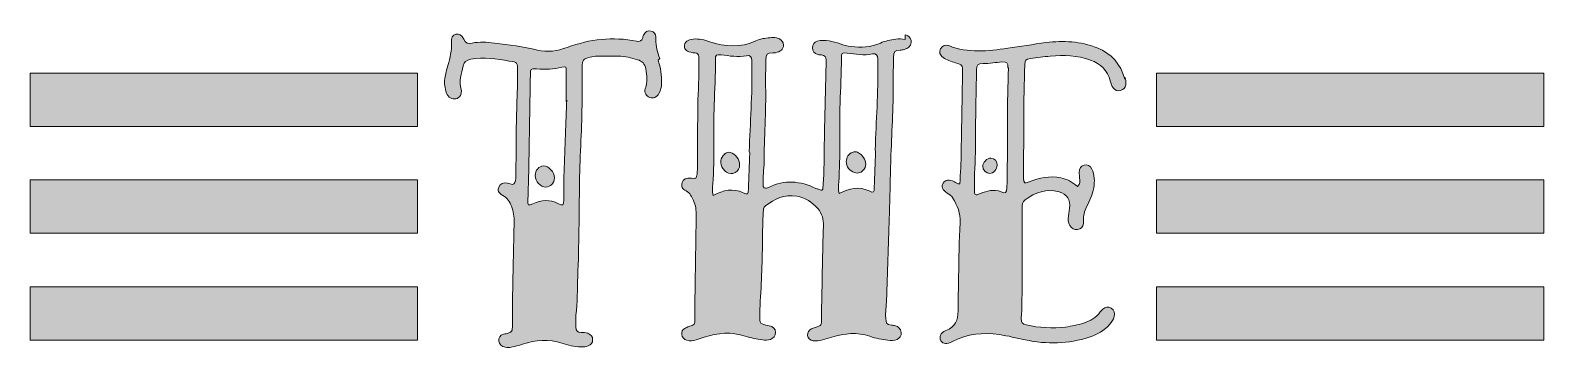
# Model space of a CAD drawing. Header units: inches. Extents: x 143 to 936, y -967 to -132.
# Drawn here: x 168 to 916, y -618 to -462 of the extents above; entities that cross this region are included whole.
import ezdxf

# ---------------------------------------------------------------- set-up
doc = ezdxf.new("R2010")
doc.units = ezdxf.units.IN
doc.header["$MEASUREMENT"] = 0
doc.layers.add('Layer 1', color=7, linetype='Continuous')

# ---------------------------------------------------------------- blocks, each defined once
blk = doc.blocks.new('block 3')
at = {"layer": 'Layer 1', "true_color": 0xce432c}
h = blk.add_hatch(color=22, dxfattribs=at)
h.dxf.hatch_style = 2
edge = h.paths.add_edge_path()
edge.add_spline(control_points=[(478.48, -476.34), (479.78, -480.03), (480.43, -483.93), (480.21, -487.83), (480.21, -489.57), (479.78, -491.3), (478.91, -492.82), (477.83, -494.77), (476.09, -495.42), (474.36, -494.77), (472.62, -494.12), (471.54, -492.38), (472.19, -490.43), (473.49, -487.18), (472.84, -483.93), (472.41, -480.68), (471.97, -478.29), (470.67, -476.78), (468.29, -476.13), (465.25, -475.26), (462.22, -474.39), (458.97, -474.39), (455.5, -474.39), (452.03, -474.39), (448.56, -474.39), (447.26, -474.39), (445.96, -474.61), (444.88, -474.83), (441.41, -475.69), (440.98, -476.34), (440.98, -479.81), (440.98, -484.36), (440.98, -488.92), (440.98, -493.47), (440.98, -506.91), (440.11, -520.35), (439.68, -533.79), (439.68, -534.87), (439.68, -535.95), (439.68, -537.04), (439.46, -552.43), (439.46, -567.82), (438.81, -583.21), (438.59, -589.49), (438.59, -596), (437.94, -602.28), (437.73, -604.23), (437.94, -606.18), (437.94, -608.13), (437.94, -609.87), (438.81, -610.74), (440.54, -610.74), (441.63, -610.74), (442.71, -610.74), (443.79, -611.17), (445.31, -611.82), (446.18, -612.9), (446.18, -614.42), (446.18, -615.94), (445.31, -616.8), (444.01, -617.45), (442.93, -617.89), (441.63, -617.89), (440.33, -617.89), (437.08, -617.89), (434.04, -617.02), (431.01, -616.15), (424.5, -613.99), (418, -614.42), (411.5, -616.59), (409.76, -617.24), (407.81, -617.67), (405.86, -618.11), (404.99, -618.32), (403.91, -618.32), (403.04, -618.11), (401.09, -617.89), (400.01, -616.59), (399.79, -615.07), (399.58, -613.55), (400.44, -612.25), (402.18, -611.6), (402.61, -611.39), (403.04, -611.39), (403.48, -611.39), (406.51, -610.52), (406.51, -610.52), (406.51, -607.05), (406.51, -600.33), (406.51, -593.61), (406.73, -586.89), (406.95, -576.7), (407.16, -566.52), (407.38, -556.33), (407.38, -553.73), (407.16, -551.13), (406.08, -548.52), (405.21, -546.36), (404.13, -544.41), (401.74, -543.11), (399.58, -542.02), (399.14, -540.5), (399.79, -538.99), (400.44, -537.25), (401.96, -536.6), (404.13, -537.04), (404.56, -537.04), (404.99, -537.25), (405.43, -537.47), (407.16, -538.12), (407.81, -537.25), (408.03, -535.74), (408.25, -534.44), (408.25, -533.13), (408.25, -531.83), (408.25, -526.42), (408.46, -521), (408.46, -515.58), (408.25, -504.31), (409.11, -493.03), (409.11, -481.76), (409.11, -477.43), (409.11, -477.43), (404.99, -476.78), (398.71, -475.69), (392.42, -474.83), (385.92, -475.91), (383.75, -476.34), (382.67, -477.21), (382.23, -479.16), (381.37, -483.06), (380.07, -486.75), (381.15, -490.87), (381.8, -493.25), (380.5, -494.99), (378.55, -495.42), (376.82, -495.85), (374.86, -494.77), (374, -492.6), (373.13, -490.22), (372.7, -487.83), (373.13, -485.45), (373.56, -483.28), (374, -481.11), (374.65, -478.94), (375.73, -475.26), (376.6, -471.57), (376.38, -467.67), (376.17, -465.29), (377.03, -463.99), (378.55, -463.55), (380.07, -463.12), (381.58, -463.77), (382.45, -465.94), (383.32, -468.11), (384.62, -468.32), (386.57, -467.89), (390.25, -467.24), (393.94, -467.46), (397.62, -467.89), (404.78, -468.76), (411.93, -469.62), (418.87, -471.36), (423.85, -472.66), (428.84, -471.79), (433.61, -470.06), (444.88, -465.94), (456.15, -464.64), (467.86, -467.02), (469.37, -467.24), (470.46, -467.02), (470.89, -465.29), (470.89, -464.86), (471.11, -464.42), (471.32, -463.99), (472.19, -462.47), (473.27, -461.6), (475.01, -462.04), (476.53, -462.25), (477.18, -463.34), (477.39, -464.86), (477.39, -465.29), (477.39, -465.72), (477.39, -466.16), (477.39, -469.41), (478.26, -472.44), (479.34, -475.48), (479.34, -475.48), (478.48, -476.34), (478.48, -476.34)], knot_values=[0, 0, 0, 0, 1, 1, 1, 2, 2, 2, 3, 3, 3, 4, 4, 4, 5, 5, 5, 6, 6, 6, 7, 7, 7, 8, 8, 8, 9, 9, 9, 10, 10, 10, 11, 11, 11, 12, 12, 12, 13, 13, 13, 14, 14, 14, 15, 15, 15, 16, 16, 16, 17, 17, 17, 18, 18, 18, 19, 19, 19, 20, 20, 20, 21, 21, 21, 22, 22, 22, 23, 23, 23, 24, 24, 24, 25, 25, 25, 26, 26, 26, 27, 27, 27, 28, 28, 28, 29, 29, 29, 30, 30, 30, 31, 31, 31, 32, 32, 32, 33, 33, 33, 34, 34, 34, 35, 35, 35, 36, 36, 36, 37, 37, 37, 38, 38, 38, 39, 39, 39, 40, 40, 40, 41, 41, 41, 42, 42, 42, 43, 43, 43, 44, 44, 44, 45, 45, 45, 46, 46, 46, 47, 47, 47, 48, 48, 48, 49, 49, 49, 50, 50, 50, 51, 51, 51, 52, 52, 52, 53, 53, 53, 54, 54, 54, 55, 55, 55, 56, 56, 56, 57, 57, 57, 58, 58, 58, 59, 59, 59, 60, 60, 60, 61, 61, 61, 62, 62, 62, 63, 63, 63, 63], degree=3, periodic=1)
edge = h.paths.add_edge_path()
edge.add_spline(control_points=[(433.17, -496.94), (433.17, -490.87), (433.17, -486.31), (433.17, -481.76), (433.17, -479.6), (433.17, -479.38), (431.01, -479.81), (426.89, -480.9), (422.77, -480.9), (418.43, -480.68), (415.4, -480.46), (415.4, -480.46), (415.4, -483.71), (415.18, -496.72), (414.97, -509.72), (414.75, -522.73), (414.53, -530.32), (414.53, -537.9), (414.1, -545.49), (413.88, -548.09), (414.32, -548.31), (416.7, -547.22), (420.82, -545.27), (424.94, -545.06), (429.27, -547.22), (431.66, -548.31), (431.87, -548.09), (431.87, -545.27), (431.87, -540.72), (431.87, -536.17), (432.09, -531.62), (432.52, -519.26), (432.96, -506.91), (433.39, -496.07), (433.39, -496.07), (433.17, -496.94), (433.17, -496.94)], knot_values=[0, 0, 0, 0, 1, 1, 1, 2, 2, 2, 3, 3, 3, 4, 4, 4, 5, 5, 5, 6, 6, 6, 7, 7, 7, 8, 8, 8, 9, 9, 9, 10, 10, 10, 11, 11, 11, 12, 12, 12, 12], degree=3, periodic=1)
edge = h.paths.add_edge_path()
edge.add_spline(control_points=[(427.32, -534.44), (427.32, -537.04), (425.37, -538.99), (422.99, -538.99), (420.38, -538.99), (417.78, -536.17), (417.78, -533.35), (417.78, -530.75), (419.73, -528.58), (421.9, -528.58), (424.5, -528.58), (427.32, -531.62), (427.32, -534.44)], knot_values=[0, 0, 0, 0, 1, 1, 1, 2, 2, 2, 3, 3, 3, 4, 4, 4, 4], degree=3, periodic=1)
h = blk.add_hatch(color=22, dxfattribs=at)
h.dxf.hatch_style = 2
edge = h.paths.add_edge_path()
edge.add_spline(control_points=[(600.51, -463.77), (602.67, -464.42), (603.76, -465.94), (603.54, -467.67), (603.32, -469.41), (602.02, -470.71), (600.07, -471.14), (599.42, -471.36), (598.77, -471.36), (598.12, -471.36), (595.3, -471.57), (594.87, -472.01), (594.87, -475.04), (594.87, -478.29), (594.65, -481.55), (594.65, -484.8), (594.87, -497.59), (594, -510.38), (593.57, -523.16), (593.14, -533.57), (593.14, -543.97), (592.7, -554.38), (592.27, -567.82), (591.84, -581.26), (591.4, -594.69), (591.19, -597.73), (590.75, -600.76), (590.97, -603.8), (591.19, -606.4), (591.4, -606.83), (593.79, -607.27), (594.44, -607.27), (595.09, -607.27), (595.74, -607.48), (597.26, -607.92), (598.34, -609), (598.56, -610.74), (598.77, -612.47), (597.91, -613.55), (596.61, -614.2), (595.09, -614.85), (593.57, -614.85), (592.05, -614.64), (589.02, -614.2), (585.98, -613.77), (583.17, -612.69), (576.88, -610.52), (570.59, -611.17), (564.31, -613.12), (562.79, -613.55), (561.27, -613.99), (559.76, -614.42), (558.24, -614.85), (556.72, -615.07), (555.2, -614.85), (553.69, -614.64), (552.6, -613.77), (552.39, -612.25), (552.17, -610.74), (553.04, -609.65), (554.34, -609), (554.77, -608.78), (555.42, -608.57), (556.07, -608.35), (559.32, -607.27), (559.32, -607.27), (559.32, -603.8), (559.32, -601.85), (559.32, -599.9), (559.32, -597.95), (559.54, -584.72), (559.76, -571.5), (560.19, -558.28), (560.19, -555.03), (559.76, -552.21), (557.37, -549.61), (554.55, -546.57), (551.3, -544.19), (546.97, -543.54), (540.9, -542.46), (536.13, -544.84), (531.58, -548.31), (530.49, -549.18), (530.49, -550.26), (530.49, -551.34), (530.28, -556.11), (530.06, -560.88), (530.06, -565.65), (530.06, -576.92), (529.41, -588.19), (528.76, -599.46), (528.76, -600.33), (528.76, -601.2), (528.76, -602.06), (528.76, -606.62), (528.76, -606.62), (533.31, -607.48), (535.26, -607.92), (536.56, -609), (536.56, -610.74), (536.56, -612.47), (535.48, -613.55), (533.96, -614.2), (532.66, -614.64), (531.36, -614.64), (530.06, -614.42), (527.24, -613.99), (524.42, -613.55), (521.6, -612.69), (514.67, -610.3), (507.95, -610.95), (501.23, -613.12), (499.93, -613.55), (498.63, -613.99), (497.33, -614.42), (495.81, -614.85), (494.29, -615.07), (492.78, -614.64), (491.26, -614.2), (490.39, -613.34), (490.17, -611.82), (489.96, -610.52), (490.61, -609.43), (491.69, -608.78), (492.34, -608.35), (492.99, -608.13), (493.64, -607.92), (496.68, -607.05), (496.68, -607.05), (496.68, -603.8), (496.68, -601.2), (496.68, -598.6), (496.68, -596), (496.89, -581.69), (497.11, -567.38), (497.33, -553.08), (497.33, -550.48), (497.11, -548.09), (496.03, -545.71), (495.16, -543.76), (494.29, -542.02), (492.34, -540.94), (490.61, -540.07), (489.74, -538.77), (490.39, -536.82), (490.82, -535.09), (492.34, -534.44), (494.94, -534.65), (497.33, -534.87), (497.54, -534.87), (497.76, -532.48), (497.98, -531.18), (497.98, -529.88), (497.98, -528.58), (497.98, -518.61), (497.98, -508.64), (498.19, -498.67), (498.19, -491.52), (498.85, -484.36), (498.63, -477.21), (498.63, -476.34), (498.63, -475.48), (498.63, -474.61), (498.63, -473.53), (497.98, -472.88), (496.89, -472.66), (496.46, -472.66), (496.03, -472.66), (495.59, -472.66), (492.78, -472.23), (491.48, -471.14), (491.48, -469.41), (491.48, -467.46), (493.21, -466.16), (495.81, -465.94), (498.63, -465.72), (501.45, -466.37), (504.05, -467.24), (511.63, -469.84), (519.22, -470.27), (526.81, -466.81), (528.97, -465.72), (531.36, -465.51), (533.74, -465.29), (534.83, -465.07), (535.91, -465.07), (536.99, -465.29), (539.16, -465.72), (540.46, -467.24), (540.46, -468.97), (540.46, -470.92), (538.95, -472.23), (536.56, -472.66), (536.13, -472.66), (535.69, -472.66), (535.26, -472.66), (532.23, -472.88), (531.79, -473.31), (531.79, -476.34), (531.79, -479.81), (531.58, -483.28), (531.58, -486.75), (532.01, -499.54), (530.93, -512.11), (530.93, -524.9), (530.93, -528.8), (530.28, -532.7), (530.49, -536.6), (530.49, -537.47), (530.06, -538.55), (530.93, -539.42), (531.79, -539.85), (532.44, -539.42), (533.09, -539.2), (540.9, -535.3), (548.7, -535.95), (556.5, -539.64), (557.15, -539.85), (557.59, -540.07), (558.02, -540.29), (559.32, -540.94), (559.97, -540.5), (559.97, -539.2), (560.19, -536.17), (560.41, -533.13), (560.41, -530.1), (560.62, -522.08), (560.62, -514.06), (560.84, -506.04), (561.06, -496.94), (561.27, -487.83), (561.49, -478.73), (561.49, -477.86), (561.49, -476.99), (561.49, -476.13), (561.49, -474.83), (560.84, -473.96), (559.32, -473.74), (558.67, -473.74), (558.02, -473.74), (557.37, -473.53), (555.85, -473.09), (554.77, -472.01), (554.77, -470.27), (554.77, -468.54), (555.64, -467.46), (557.15, -467.02), (559.11, -466.37), (561.06, -466.59), (563.01, -466.81), (566.69, -467.46), (570.16, -469.19), (573.85, -469.62), (578.83, -470.27), (583.6, -470.06), (588.37, -467.89), (590.75, -466.81), (593.35, -466.37), (595.95, -465.94), (597.47, -465.72), (598.99, -465.72), (600.51, -466.16), (600.51, -466.16), (600.51, -463.77), (600.51, -463.77)], knot_values=[0, 0, 0, 0, 1, 1, 1, 2, 2, 2, 3, 3, 3, 4, 4, 4, 5, 5, 5, 6, 6, 6, 7, 7, 7, 8, 8, 8, 9, 9, 9, 10, 10, 10, 11, 11, 11, 12, 12, 12, 13, 13, 13, 14, 14, 14, 15, 15, 15, 16, 16, 16, 17, 17, 17, 18, 18, 18, 19, 19, 19, 20, 20, 20, 21, 21, 21, 22, 22, 22, 23, 23, 23, 24, 24, 24, 25, 25, 25, 26, 26, 26, 27, 27, 27, 28, 28, 28, 29, 29, 29, 30, 30, 30, 31, 31, 31, 32, 32, 32, 33, 33, 33, 34, 34, 34, 35, 35, 35, 36, 36, 36, 37, 37, 37, 38, 38, 38, 39, 39, 39, 40, 40, 40, 41, 41, 41, 42, 42, 42, 43, 43, 43, 44, 44, 44, 45, 45, 45, 46, 46, 46, 47, 47, 47, 48, 48, 48, 49, 49, 49, 50, 50, 50, 51, 51, 51, 52, 52, 52, 53, 53, 53, 54, 54, 54, 55, 55, 55, 56, 56, 56, 57, 57, 57, 58, 58, 58, 59, 59, 59, 60, 60, 60, 61, 61, 61, 62, 62, 62, 63, 63, 63, 64, 64, 64, 65, 65, 65, 66, 66, 66, 67, 67, 67, 68, 68, 68, 69, 69, 69, 70, 70, 70, 71, 71, 71, 72, 72, 72, 73, 73, 73, 74, 74, 74, 75, 75, 75, 76, 76, 76, 77, 77, 77, 78, 78, 78, 79, 79, 79, 80, 80, 80, 81, 81, 81, 82, 82, 82, 83, 83, 83, 84, 84, 84, 85, 85, 85, 86, 86, 86, 87, 87, 87, 88, 88, 88, 88], degree=3, periodic=1)
edge = h.paths.add_edge_path()
edge.add_spline(control_points=[(523.56, -521.43), (523.99, -507.34), (525.07, -493.25), (524.86, -479.16), (524.86, -478.29), (524.86, -477.43), (524.86, -476.56), (524.86, -474.83), (523.99, -473.74), (522.26, -474.18), (517.92, -475.04), (513.8, -474.18), (509.68, -473.74), (507.08, -473.53), (506.87, -473.53), (506.87, -476.34), (506.87, -483.71), (506.43, -491.08), (506.21, -498.45), (505.78, -511.46), (506.43, -524.46), (505.56, -537.47), (505.35, -539.2), (505.13, -540.94), (505.78, -543.11), (510.77, -540.5), (515.54, -539.42), (520.52, -541.81), (522.91, -542.89), (523.12, -542.67), (523.12, -539.85), (523.34, -534), (523.56, -528.15), (523.77, -522.3), (523.77, -522.3), (523.56, -521.43), (523.56, -521.43)], knot_values=[0, 0, 0, 0, 1, 1, 1, 2, 2, 2, 3, 3, 3, 4, 4, 4, 5, 5, 5, 6, 6, 6, 7, 7, 7, 8, 8, 8, 9, 9, 9, 10, 10, 10, 11, 11, 11, 12, 12, 12, 12], degree=3, periodic=1)
edge = h.paths.add_edge_path()
edge.add_spline(control_points=[(511.2, -522.73), (513.15, -521.21), (515.32, -521.65), (517.49, -524.25), (518.35, -525.33), (518.79, -526.63), (518.79, -528.15), (518.79, -529.67), (518.14, -530.97), (516.62, -531.83), (515.1, -532.7), (513.58, -532.48), (512.28, -531.62), (511.63, -531.18), (510.98, -530.53), (510.55, -529.88), (508.82, -527.5), (509.25, -524.46), (511.42, -522.73), (511.42, -522.73), (511.2, -522.73), (511.2, -522.73)], knot_values=[0, 0, 0, 0, 1, 1, 1, 2, 2, 2, 3, 3, 3, 4, 4, 4, 5, 5, 5, 6, 6, 6, 7, 7, 7, 7], degree=3, periodic=1)
edge = h.paths.add_edge_path()
edge.add_spline(control_points=[(585.77, -520.56), (586.2, -506.47), (587.28, -492.38), (587.07, -478.29), (587.07, -477.43), (587.07, -476.56), (587.07, -475.69), (587.07, -473.96), (586.2, -472.88), (584.47, -473.31), (580.13, -474.18), (576.01, -473.31), (571.89, -472.88), (569.29, -472.66), (569.08, -472.66), (569.08, -475.48), (569.08, -482.85), (568.64, -490.22), (568.43, -497.59), (567.99, -510.59), (568.64, -523.6), (567.78, -536.6), (567.56, -538.34), (567.34, -540.07), (567.99, -542.24), (572.98, -539.64), (577.75, -538.55), (582.73, -540.94), (585.12, -542.02), (585.33, -541.81), (585.33, -538.99), (585.55, -533.13), (585.77, -527.28), (585.98, -521.43), (585.98, -521.43), (585.77, -520.56), (585.77, -520.56)], knot_values=[0, 0, 0, 0, 1, 1, 1, 2, 2, 2, 3, 3, 3, 4, 4, 4, 5, 5, 5, 6, 6, 6, 7, 7, 7, 8, 8, 8, 9, 9, 9, 10, 10, 10, 11, 11, 11, 12, 12, 12, 12], degree=3, periodic=1)
edge = h.paths.add_edge_path()
edge.add_spline(control_points=[(579.26, -523.6), (581.22, -525.55), (581.65, -528.15), (580.35, -530.1), (579.26, -531.83), (577.31, -532.48), (575.58, -531.83), (573.19, -531.18), (571.46, -528.8), (571.46, -526.42), (571.46, -524.46), (572.76, -522.51), (574.5, -521.86), (576.45, -521), (577.75, -522.08), (579.05, -523.16), (579.05, -523.16), (579.26, -523.6), (579.26, -523.6)], knot_values=[0, 0, 0, 0, 1, 1, 1, 2, 2, 2, 3, 3, 3, 4, 4, 4, 5, 5, 5, 6, 6, 6, 6], degree=3, periodic=1)
h = blk.add_hatch(color=22, dxfattribs=at)
h.dxf.hatch_style = 2
edge = h.paths.add_edge_path()
edge.add_spline(control_points=[(709.1, -484.8), (709.53, -485.88), (709.75, -487.18), (709.53, -488.48), (709.31, -490), (708.45, -490.87), (706.93, -491.3), (705.41, -491.73), (704.33, -491.3), (703.46, -490.22), (702.59, -489.13), (702.38, -487.83), (701.94, -486.53), (700.43, -481.55), (697.17, -478.08), (692.19, -476.34), (685.69, -473.96), (678.97, -473.74), (672.25, -474.39), (669, -474.61), (665.74, -475.04), (662.49, -475.48), (659.89, -475.91), (659.89, -476.13), (659.68, -478.73), (659.03, -496.5), (659.24, -514.28), (659.03, -532.05), (659.03, -532.92), (659.03, -533.79), (659.03, -534.65), (659.24, -537.25), (659.46, -537.47), (661.84, -536.39), (666.83, -534.44), (672.03, -533.35), (677.45, -534.44), (680.48, -535.09), (683.3, -536.39), (685.69, -538.77), (687.2, -537.47), (686.99, -535.95), (686.77, -534.44), (686.77, -533.57), (686.55, -532.7), (686.55, -531.83), (686.55, -529.88), (687.42, -528.58), (688.94, -528.15), (690.46, -527.72), (691.97, -528.37), (692.84, -530.1), (694.14, -533.13), (694.36, -536.17), (693.71, -539.42), (693.06, -542.67), (691.76, -545.71), (690.24, -548.74), (689.15, -550.91), (688.5, -553.08), (688.72, -555.68), (688.72, -556.11), (688.72, -556.55), (688.72, -556.98), (688.5, -558.71), (687.42, -559.8), (685.69, -560.01), (683.95, -560.23), (682.87, -559.36), (682, -558.06), (681.35, -556.98), (681.13, -555.89), (681.13, -554.59), (681.13, -552.86), (681.57, -551.13), (681.79, -549.39), (682.44, -545.27), (680.48, -542.46), (676.58, -541.37), (670.3, -539.64), (664.88, -541.59), (659.89, -545.27), (658.37, -546.36), (658.37, -547.87), (658.37, -549.39), (658.37, -556.98), (658.37, -564.57), (658.37, -572.15), (658.16, -582.77), (658.59, -593.39), (657.94, -603.8), (657.72, -605.97), (658.59, -606.62), (660.33, -607.05), (666.83, -608.57), (673.33, -608.78), (679.83, -608.13), (682.87, -607.7), (685.9, -607.05), (688.72, -606.18), (691.97, -605.1), (695.01, -603.58), (696.96, -600.55), (697.39, -600.11), (697.83, -599.68), (698.26, -599.25), (699.56, -598.16), (700.86, -597.95), (702.38, -598.81), (703.89, -599.68), (704.33, -601.2), (703.89, -602.93), (703.46, -604.45), (702.59, -605.53), (701.73, -606.62), (698.91, -609.87), (695.44, -611.82), (691.54, -613.12), (681.13, -616.37), (670.51, -616.8), (659.89, -614.42), (655.56, -613.55), (651.44, -612.47), (647.1, -611.82), (639.08, -610.74), (631.28, -611.39), (623.91, -615.29), (621.09, -616.8), (619.36, -616.59), (618.27, -614.85), (617.19, -613.12), (617.84, -610.95), (620.66, -609.87), (625.43, -607.92), (626.73, -604.88), (626.73, -600.11), (626.73, -594.48), (626.94, -588.84), (626.94, -583.21), (627.16, -574.32), (627.16, -565.43), (627.81, -556.55), (628.03, -551.99), (626.29, -548.09), (624.13, -544.41), (623.48, -543.32), (622.39, -542.67), (621.31, -542.02), (618.92, -540.29), (618.27, -538.77), (619.36, -537.04), (620.44, -535.3), (622.18, -535.09), (624.99, -536.39), (625.64, -536.82), (626.29, -537.47), (627.59, -537.47), (627.81, -532.05), (628.25, -526.85), (628.25, -521.65), (628.46, -513.41), (628.46, -505.17), (628.68, -496.94), (628.68, -491.95), (628.9, -486.96), (628.9, -481.98), (628.9, -478.73), (628.9, -478.73), (625.43, -477.64), (623.26, -476.99), (621.09, -476.34), (619.36, -475.04), (617.62, -473.96), (617.19, -472.23), (618.06, -470.71), (618.92, -469.19), (620.44, -468.54), (622.18, -469.19), (631.71, -473.09), (641.47, -471.79), (651.22, -470.49), (657.51, -469.62), (663.79, -468.54), (670.08, -467.67), (678.75, -466.59), (687.2, -467.02), (695.44, -470.27), (702.59, -473.09), (706.93, -478.29), (709.1, -485.66), (709.1, -485.66), (709.1, -484.8), (709.1, -484.8)], knot_values=[0, 0, 0, 0, 1, 1, 1, 2, 2, 2, 3, 3, 3, 4, 4, 4, 5, 5, 5, 6, 6, 6, 7, 7, 7, 8, 8, 8, 9, 9, 9, 10, 10, 10, 11, 11, 11, 12, 12, 12, 13, 13, 13, 14, 14, 14, 15, 15, 15, 16, 16, 16, 17, 17, 17, 18, 18, 18, 19, 19, 19, 20, 20, 20, 21, 21, 21, 22, 22, 22, 23, 23, 23, 24, 24, 24, 25, 25, 25, 26, 26, 26, 27, 27, 27, 28, 28, 28, 29, 29, 29, 30, 30, 30, 31, 31, 31, 32, 32, 32, 33, 33, 33, 34, 34, 34, 35, 35, 35, 36, 36, 36, 37, 37, 37, 38, 38, 38, 39, 39, 39, 40, 40, 40, 41, 41, 41, 42, 42, 42, 43, 43, 43, 44, 44, 44, 45, 45, 45, 46, 46, 46, 47, 47, 47, 48, 48, 48, 49, 49, 49, 50, 50, 50, 51, 51, 51, 52, 52, 52, 53, 53, 53, 54, 54, 54, 55, 55, 55, 56, 56, 56, 57, 57, 57, 58, 58, 58, 59, 59, 59, 60, 60, 60, 61, 61, 61, 62, 62, 62, 63, 63, 63, 64, 64, 64, 64], degree=3, periodic=1)
edge = h.paths.add_edge_path()
edge.add_spline(control_points=[(651.22, -480.03), (651.44, -477.64), (651.01, -477.21), (648.4, -477.21), (645.37, -477.43), (642.33, -478.08), (639.08, -478.08), (636.27, -478.08), (635.83, -478.51), (635.83, -481.33), (635.83, -485.45), (635.62, -489.57), (635.62, -493.68), (635.18, -507.34), (635.62, -521.21), (634.75, -534.87), (634.75, -536.6), (634.75, -538.34), (634.75, -540.07), (634.75, -543.11), (634.96, -543.32), (637.78, -542.24), (641.03, -540.94), (644.29, -539.85), (647.97, -541.37), (650.14, -542.24), (650.57, -542.02), (650.79, -539.42), (651.01, -536.82), (651.01, -534.22), (651.01, -531.62), (651.22, -514.49), (650.79, -497.37), (651.66, -480.25), (651.66, -480.25), (651.22, -480.03), (651.22, -480.03)], knot_values=[0, 0, 0, 0, 1, 1, 1, 2, 2, 2, 3, 3, 3, 4, 4, 4, 5, 5, 5, 6, 6, 6, 7, 7, 7, 8, 8, 8, 9, 9, 9, 10, 10, 10, 11, 11, 11, 12, 12, 12, 12], degree=3, periodic=1)
edge = h.paths.add_edge_path()
edge.add_spline(control_points=[(642.98, -524.9), (644.72, -524.9), (646.02, -526.2), (646.02, -528.15), (646.02, -530.32), (644.29, -532.27), (642.33, -532.27), (640.6, -532.27), (638.87, -530.53), (638.87, -528.8), (638.87, -526.85), (641.03, -524.68), (642.98, -524.68), (642.98, -524.68), (642.98, -524.9), (642.98, -524.9)], knot_values=[0, 0, 0, 0, 1, 1, 1, 2, 2, 2, 3, 3, 3, 4, 4, 4, 5, 5, 5, 5], degree=3, periodic=1)
at = {"layer": 'Layer 1', "lineweight": 0}
for points, knots in [([(478.48, -476.34), (479.78, -480.03), (480.43, -483.93), (480.21, -487.83), (480.21, -489.57), (479.78, -491.3), (478.91, -492.82), (477.83, -494.77), (476.09, -495.42), (474.36, -494.77), (472.62, -494.12), (471.54, -492.38), (472.19, -490.43), (473.49, -487.18), (472.84, -483.93), (472.41, -480.68), (471.97, -478.29), (470.67, -476.78), (468.29, -476.13), (465.25, -475.26), (462.22, -474.39), (458.97, -474.39), (455.5, -474.39), (452.03, -474.39), (448.56, -474.39), (447.26, -474.39), (445.96, -474.61), (444.88, -474.83), (441.41, -475.69), (440.98, -476.34), (440.98, -479.81), (440.98, -484.36), (440.98, -488.92), (440.98, -493.47), (440.98, -506.91), (440.11, -520.35), (439.68, -533.79), (439.68, -534.87), (439.68, -535.95), (439.68, -537.04), (439.46, -552.43), (439.46, -567.82), (438.81, -583.21), (438.59, -589.49), (438.59, -596), (437.94, -602.28), (437.73, -604.23), (437.94, -606.18), (437.94, -608.13), (437.94, -609.87), (438.81, -610.74), (440.54, -610.74), (441.63, -610.74), (442.71, -610.74), (443.79, -611.17), (445.31, -611.82), (446.18, -612.9), (446.18, -614.42), (446.18, -615.94), (445.31, -616.8), (444.01, -617.45), (442.93, -617.89), (441.63, -617.89), (440.33, -617.89), (437.08, -617.89), (434.04, -617.02), (431.01, -616.15), (424.5, -613.99), (418, -614.42), (411.5, -616.59), (409.76, -617.24), (407.81, -617.67), (405.86, -618.11), (404.99, -618.32), (403.91, -618.32), (403.04, -618.11), (401.09, -617.89), (400.01, -616.59), (399.79, -615.07), (399.58, -613.55), (400.44, -612.25), (402.18, -611.6), (402.61, -611.39), (403.04, -611.39), (403.48, -611.39), (406.51, -610.52), (406.51, -610.52), (406.51, -607.05), (406.51, -600.33), (406.51, -593.61), (406.73, -586.89), (406.95, -576.7), (407.16, -566.52), (407.38, -556.33), (407.38, -553.73), (407.16, -551.13), (406.08, -548.52), (405.21, -546.36), (404.13, -544.41), (401.74, -543.11), (399.58, -542.02), (399.14, -540.5), (399.79, -538.99), (400.44, -537.25), (401.96, -536.6), (404.13, -537.04), (404.56, -537.04), (404.99, -537.25), (405.43, -537.47), (407.16, -538.12), (407.81, -537.25), (408.03, -535.74), (408.25, -534.44), (408.25, -533.13), (408.25, -531.83), (408.25, -526.42), (408.46, -521), (408.46, -515.58), (408.25, -504.31), (409.11, -493.03), (409.11, -481.76), (409.11, -477.43), (409.11, -477.43), (404.99, -476.78), (398.71, -475.69), (392.42, -474.83), (385.92, -475.91), (383.75, -476.34), (382.67, -477.21), (382.23, -479.16), (381.37, -483.06), (380.07, -486.75), (381.15, -490.87), (381.8, -493.25), (380.5, -494.99), (378.55, -495.42), (376.82, -495.85), (374.86, -494.77), (374, -492.6), (373.13, -490.22), (372.7, -487.83), (373.13, -485.45), (373.56, -483.28), (374, -481.11), (374.65, -478.94), (375.73, -475.26), (376.6, -471.57), (376.38, -467.67), (376.17, -465.29), (377.03, -463.99), (378.55, -463.55), (380.07, -463.12), (381.58, -463.77), (382.45, -465.94), (383.32, -468.11), (384.62, -468.32), (386.57, -467.89), (390.25, -467.24), (393.94, -467.46), (397.62, -467.89), (404.78, -468.76), (411.93, -469.62), (418.87, -471.36), (423.85, -472.66), (428.84, -471.79), (433.61, -470.06), (444.88, -465.94), (456.15, -464.64), (467.86, -467.02), (469.37, -467.24), (470.46, -467.02), (470.89, -465.29), (470.89, -464.86), (471.11, -464.42), (471.32, -463.99), (472.19, -462.47), (473.27, -461.6), (475.01, -462.04), (476.53, -462.25), (477.18, -463.34), (477.39, -464.86), (477.39, -465.29), (477.39, -465.72), (477.39, -466.16), (477.39, -469.41), (478.26, -472.44), (479.34, -475.48), (479.34, -475.48), (478.48, -476.34), (478.48, -476.34)], [0, 0, 0, 0, 1, 1, 1, 2, 2, 2, 3, 3, 3, 4, 4, 4, 5, 5, 5, 6, 6, 6, 7, 7, 7, 8, 8, 8, 9, 9, 9, 10, 10, 10, 11, 11, 11, 12, 12, 12, 13, 13, 13, 14, 14, 14, 15, 15, 15, 16, 16, 16, 17, 17, 17, 18, 18, 18, 19, 19, 19, 20, 20, 20, 21, 21, 21, 22, 22, 22, 23, 23, 23, 24, 24, 24, 25, 25, 25, 26, 26, 26, 27, 27, 27, 28, 28, 28, 29, 29, 29, 30, 30, 30, 31, 31, 31, 32, 32, 32, 33, 33, 33, 34, 34, 34, 35, 35, 35, 36, 36, 36, 37, 37, 37, 38, 38, 38, 39, 39, 39, 40, 40, 40, 41, 41, 41, 42, 42, 42, 43, 43, 43, 44, 44, 44, 45, 45, 45, 46, 46, 46, 47, 47, 47, 48, 48, 48, 49, 49, 49, 50, 50, 50, 51, 51, 51, 52, 52, 52, 53, 53, 53, 54, 54, 54, 55, 55, 55, 56, 56, 56, 57, 57, 57, 58, 58, 58, 59, 59, 59, 60, 60, 60, 61, 61, 61, 62, 62, 62, 63, 63, 63, 63]), ([(600.51, -463.77), (602.67, -464.42), (603.76, -465.94), (603.54, -467.67), (603.32, -469.41), (602.02, -470.71), (600.07, -471.14), (599.42, -471.36), (598.77, -471.36), (598.12, -471.36), (595.3, -471.57), (594.87, -472.01), (594.87, -475.04), (594.87, -478.29), (594.65, -481.55), (594.65, -484.8), (594.87, -497.59), (594, -510.38), (593.57, -523.16), (593.14, -533.57), (593.14, -543.97), (592.7, -554.38), (592.27, -567.82), (591.84, -581.26), (591.4, -594.69), (591.19, -597.73), (590.75, -600.76), (590.97, -603.8), (591.19, -606.4), (591.4, -606.83), (593.79, -607.27), (594.44, -607.27), (595.09, -607.27), (595.74, -607.48), (597.26, -607.92), (598.34, -609), (598.56, -610.74), (598.77, -612.47), (597.91, -613.55), (596.61, -614.2), (595.09, -614.85), (593.57, -614.85), (592.05, -614.64), (589.02, -614.2), (585.98, -613.77), (583.17, -612.69), (576.88, -610.52), (570.59, -611.17), (564.31, -613.12), (562.79, -613.55), (561.27, -613.99), (559.76, -614.42), (558.24, -614.85), (556.72, -615.07), (555.2, -614.85), (553.69, -614.64), (552.6, -613.77), (552.39, -612.25), (552.17, -610.74), (553.04, -609.65), (554.34, -609), (554.77, -608.78), (555.42, -608.57), (556.07, -608.35), (559.32, -607.27), (559.32, -607.27), (559.32, -603.8), (559.32, -601.85), (559.32, -599.9), (559.32, -597.95), (559.54, -584.72), (559.76, -571.5), (560.19, -558.28), (560.19, -555.03), (559.76, -552.21), (557.37, -549.61), (554.55, -546.57), (551.3, -544.19), (546.97, -543.54), (540.9, -542.46), (536.13, -544.84), (531.58, -548.31), (530.49, -549.18), (530.49, -550.26), (530.49, -551.34), (530.28, -556.11), (530.06, -560.88), (530.06, -565.65), (530.06, -576.92), (529.41, -588.19), (528.76, -599.46), (528.76, -600.33), (528.76, -601.2), (528.76, -602.06), (528.76, -606.62), (528.76, -606.62), (533.31, -607.48), (535.26, -607.92), (536.56, -609), (536.56, -610.74), (536.56, -612.47), (535.48, -613.55), (533.96, -614.2), (532.66, -614.64), (531.36, -614.64), (530.06, -614.42), (527.24, -613.99), (524.42, -613.55), (521.6, -612.69), (514.67, -610.3), (507.95, -610.95), (501.23, -613.12), (499.93, -613.55), (498.63, -613.99), (497.33, -614.42), (495.81, -614.85), (494.29, -615.07), (492.78, -614.64), (491.26, -614.2), (490.39, -613.34), (490.17, -611.82), (489.96, -610.52), (490.61, -609.43), (491.69, -608.78), (492.34, -608.35), (492.99, -608.13), (493.64, -607.92), (496.68, -607.05), (496.68, -607.05), (496.68, -603.8), (496.68, -601.2), (496.68, -598.6), (496.68, -596), (496.89, -581.69), (497.11, -567.38), (497.33, -553.08), (497.33, -550.48), (497.11, -548.09), (496.03, -545.71), (495.16, -543.76), (494.29, -542.02), (492.34, -540.94), (490.61, -540.07), (489.74, -538.77), (490.39, -536.82), (490.82, -535.09), (492.34, -534.44), (494.94, -534.65), (497.33, -534.87), (497.54, -534.87), (497.76, -532.48), (497.98, -531.18), (497.98, -529.88), (497.98, -528.58), (497.98, -518.61), (497.98, -508.64), (498.19, -498.67), (498.19, -491.52), (498.85, -484.36), (498.63, -477.21), (498.63, -476.34), (498.63, -475.48), (498.63, -474.61), (498.63, -473.53), (497.98, -472.88), (496.89, -472.66), (496.46, -472.66), (496.03, -472.66), (495.59, -472.66), (492.78, -472.23), (491.48, -471.14), (491.48, -469.41), (491.48, -467.46), (493.21, -466.16), (495.81, -465.94), (498.63, -465.72), (501.45, -466.37), (504.05, -467.24), (511.63, -469.84), (519.22, -470.27), (526.81, -466.81), (528.97, -465.72), (531.36, -465.51), (533.74, -465.29), (534.83, -465.07), (535.91, -465.07), (536.99, -465.29), (539.16, -465.72), (540.46, -467.24), (540.46, -468.97), (540.46, -470.92), (538.95, -472.23), (536.56, -472.66), (536.13, -472.66), (535.69, -472.66), (535.26, -472.66), (532.23, -472.88), (531.79, -473.31), (531.79, -476.34), (531.79, -479.81), (531.58, -483.28), (531.58, -486.75), (532.01, -499.54), (530.93, -512.11), (530.93, -524.9), (530.93, -528.8), (530.28, -532.7), (530.49, -536.6), (530.49, -537.47), (530.06, -538.55), (530.93, -539.42), (531.79, -539.85), (532.44, -539.42), (533.09, -539.2), (540.9, -535.3), (548.7, -535.95), (556.5, -539.64), (557.15, -539.85), (557.59, -540.07), (558.02, -540.29), (559.32, -540.94), (559.97, -540.5), (559.97, -539.2), (560.19, -536.17), (560.41, -533.13), (560.41, -530.1), (560.62, -522.08), (560.62, -514.06), (560.84, -506.04), (561.06, -496.94), (561.27, -487.83), (561.49, -478.73), (561.49, -477.86), (561.49, -476.99), (561.49, -476.13), (561.49, -474.83), (560.84, -473.96), (559.32, -473.74), (558.67, -473.74), (558.02, -473.74), (557.37, -473.53), (555.85, -473.09), (554.77, -472.01), (554.77, -470.27), (554.77, -468.54), (555.64, -467.46), (557.15, -467.02), (559.11, -466.37), (561.06, -466.59), (563.01, -466.81), (566.69, -467.46), (570.16, -469.19), (573.85, -469.62), (578.83, -470.27), (583.6, -470.06), (588.37, -467.89), (590.75, -466.81), (593.35, -466.37), (595.95, -465.94), (597.47, -465.72), (598.99, -465.72), (600.51, -466.16), (600.51, -466.16), (600.51, -463.77), (600.51, -463.77)], [0, 0, 0, 0, 1, 1, 1, 2, 2, 2, 3, 3, 3, 4, 4, 4, 5, 5, 5, 6, 6, 6, 7, 7, 7, 8, 8, 8, 9, 9, 9, 10, 10, 10, 11, 11, 11, 12, 12, 12, 13, 13, 13, 14, 14, 14, 15, 15, 15, 16, 16, 16, 17, 17, 17, 18, 18, 18, 19, 19, 19, 20, 20, 20, 21, 21, 21, 22, 22, 22, 23, 23, 23, 24, 24, 24, 25, 25, 25, 26, 26, 26, 27, 27, 27, 28, 28, 28, 29, 29, 29, 30, 30, 30, 31, 31, 31, 32, 32, 32, 33, 33, 33, 34, 34, 34, 35, 35, 35, 36, 36, 36, 37, 37, 37, 38, 38, 38, 39, 39, 39, 40, 40, 40, 41, 41, 41, 42, 42, 42, 43, 43, 43, 44, 44, 44, 45, 45, 45, 46, 46, 46, 47, 47, 47, 48, 48, 48, 49, 49, 49, 50, 50, 50, 51, 51, 51, 52, 52, 52, 53, 53, 53, 54, 54, 54, 55, 55, 55, 56, 56, 56, 57, 57, 57, 58, 58, 58, 59, 59, 59, 60, 60, 60, 61, 61, 61, 62, 62, 62, 63, 63, 63, 64, 64, 64, 65, 65, 65, 66, 66, 66, 67, 67, 67, 68, 68, 68, 69, 69, 69, 70, 70, 70, 71, 71, 71, 72, 72, 72, 73, 73, 73, 74, 74, 74, 75, 75, 75, 76, 76, 76, 77, 77, 77, 78, 78, 78, 79, 79, 79, 80, 80, 80, 81, 81, 81, 82, 82, 82, 83, 83, 83, 84, 84, 84, 85, 85, 85, 86, 86, 86, 87, 87, 87, 88, 88, 88, 88]), ([(709.1, -484.8), (709.53, -485.88), (709.75, -487.18), (709.53, -488.48), (709.31, -490), (708.45, -490.87), (706.93, -491.3), (705.41, -491.73), (704.33, -491.3), (703.46, -490.22), (702.59, -489.13), (702.38, -487.83), (701.94, -486.53), (700.43, -481.55), (697.17, -478.08), (692.19, -476.34), (685.69, -473.96), (678.97, -473.74), (672.25, -474.39), (669, -474.61), (665.74, -475.04), (662.49, -475.48), (659.89, -475.91), (659.89, -476.13), (659.68, -478.73), (659.03, -496.5), (659.24, -514.28), (659.03, -532.05), (659.03, -532.92), (659.03, -533.79), (659.03, -534.65), (659.24, -537.25), (659.46, -537.47), (661.84, -536.39), (666.83, -534.44), (672.03, -533.35), (677.45, -534.44), (680.48, -535.09), (683.3, -536.39), (685.69, -538.77), (687.2, -537.47), (686.99, -535.95), (686.77, -534.44), (686.77, -533.57), (686.55, -532.7), (686.55, -531.83), (686.55, -529.88), (687.42, -528.58), (688.94, -528.15), (690.46, -527.72), (691.97, -528.37), (692.84, -530.1), (694.14, -533.13), (694.36, -536.17), (693.71, -539.42), (693.06, -542.67), (691.76, -545.71), (690.24, -548.74), (689.15, -550.91), (688.5, -553.08), (688.72, -555.68), (688.72, -556.11), (688.72, -556.55), (688.72, -556.98), (688.5, -558.71), (687.42, -559.8), (685.69, -560.01), (683.95, -560.23), (682.87, -559.36), (682, -558.06), (681.35, -556.98), (681.13, -555.89), (681.13, -554.59), (681.13, -552.86), (681.57, -551.13), (681.79, -549.39), (682.44, -545.27), (680.48, -542.46), (676.58, -541.37), (670.3, -539.64), (664.88, -541.59), (659.89, -545.27), (658.37, -546.36), (658.37, -547.87), (658.37, -549.39), (658.37, -556.98), (658.37, -564.57), (658.37, -572.15), (658.16, -582.77), (658.59, -593.39), (657.94, -603.8), (657.72, -605.97), (658.59, -606.62), (660.33, -607.05), (666.83, -608.57), (673.33, -608.78), (679.83, -608.13), (682.87, -607.7), (685.9, -607.05), (688.72, -606.18), (691.97, -605.1), (695.01, -603.58), (696.96, -600.55), (697.39, -600.11), (697.83, -599.68), (698.26, -599.25), (699.56, -598.16), (700.86, -597.95), (702.38, -598.81), (703.89, -599.68), (704.33, -601.2), (703.89, -602.93), (703.46, -604.45), (702.59, -605.53), (701.73, -606.62), (698.91, -609.87), (695.44, -611.82), (691.54, -613.12), (681.13, -616.37), (670.51, -616.8), (659.89, -614.42), (655.56, -613.55), (651.44, -612.47), (647.1, -611.82), (639.08, -610.74), (631.28, -611.39), (623.91, -615.29), (621.09, -616.8), (619.36, -616.59), (618.27, -614.85), (617.19, -613.12), (617.84, -610.95), (620.66, -609.87), (625.43, -607.92), (626.73, -604.88), (626.73, -600.11), (626.73, -594.48), (626.94, -588.84), (626.94, -583.21), (627.16, -574.32), (627.16, -565.43), (627.81, -556.55), (628.03, -551.99), (626.29, -548.09), (624.13, -544.41), (623.48, -543.32), (622.39, -542.67), (621.31, -542.02), (618.92, -540.29), (618.27, -538.77), (619.36, -537.04), (620.44, -535.3), (622.18, -535.09), (624.99, -536.39), (625.64, -536.82), (626.29, -537.47), (627.59, -537.47), (627.81, -532.05), (628.25, -526.85), (628.25, -521.65), (628.46, -513.41), (628.46, -505.17), (628.68, -496.94), (628.68, -491.95), (628.9, -486.96), (628.9, -481.98), (628.9, -478.73), (628.9, -478.73), (625.43, -477.64), (623.26, -476.99), (621.09, -476.34), (619.36, -475.04), (617.62, -473.96), (617.19, -472.23), (618.06, -470.71), (618.92, -469.19), (620.44, -468.54), (622.18, -469.19), (631.71, -473.09), (641.47, -471.79), (651.22, -470.49), (657.51, -469.62), (663.79, -468.54), (670.08, -467.67), (678.75, -466.59), (687.2, -467.02), (695.44, -470.27), (702.59, -473.09), (706.93, -478.29), (709.1, -485.66), (709.1, -485.66), (709.1, -484.8), (709.1, -484.8)], [0, 0, 0, 0, 1, 1, 1, 2, 2, 2, 3, 3, 3, 4, 4, 4, 5, 5, 5, 6, 6, 6, 7, 7, 7, 8, 8, 8, 9, 9, 9, 10, 10, 10, 11, 11, 11, 12, 12, 12, 13, 13, 13, 14, 14, 14, 15, 15, 15, 16, 16, 16, 17, 17, 17, 18, 18, 18, 19, 19, 19, 20, 20, 20, 21, 21, 21, 22, 22, 22, 23, 23, 23, 24, 24, 24, 25, 25, 25, 26, 26, 26, 27, 27, 27, 28, 28, 28, 29, 29, 29, 30, 30, 30, 31, 31, 31, 32, 32, 32, 33, 33, 33, 34, 34, 34, 35, 35, 35, 36, 36, 36, 37, 37, 37, 38, 38, 38, 39, 39, 39, 40, 40, 40, 41, 41, 41, 42, 42, 42, 43, 43, 43, 44, 44, 44, 45, 45, 45, 46, 46, 46, 47, 47, 47, 48, 48, 48, 49, 49, 49, 50, 50, 50, 51, 51, 51, 52, 52, 52, 53, 53, 53, 54, 54, 54, 55, 55, 55, 56, 56, 56, 57, 57, 57, 58, 58, 58, 59, 59, 59, 60, 60, 60, 61, 61, 61, 62, 62, 62, 63, 63, 63, 64, 64, 64, 64]), ([(523.56, -521.43), (523.99, -507.34), (525.07, -493.25), (524.86, -479.16), (524.86, -478.29), (524.86, -477.43), (524.86, -476.56), (524.86, -474.83), (523.99, -473.74), (522.26, -474.18), (517.92, -475.04), (513.8, -474.18), (509.68, -473.74), (507.08, -473.53), (506.87, -473.53), (506.87, -476.34), (506.87, -483.71), (506.43, -491.08), (506.21, -498.45), (505.78, -511.46), (506.43, -524.46), (505.56, -537.47), (505.35, -539.2), (505.13, -540.94), (505.78, -543.11), (510.77, -540.5), (515.54, -539.42), (520.52, -541.81), (522.91, -542.89), (523.12, -542.67), (523.12, -539.85), (523.34, -534), (523.56, -528.15), (523.77, -522.3), (523.77, -522.3), (523.56, -521.43), (523.56, -521.43)], [0, 0, 0, 0, 1, 1, 1, 2, 2, 2, 3, 3, 3, 4, 4, 4, 5, 5, 5, 6, 6, 6, 7, 7, 7, 8, 8, 8, 9, 9, 9, 10, 10, 10, 11, 11, 11, 12, 12, 12, 12]), ([(585.77, -520.56), (586.2, -506.47), (587.28, -492.38), (587.07, -478.29), (587.07, -477.43), (587.07, -476.56), (587.07, -475.69), (587.07, -473.96), (586.2, -472.88), (584.47, -473.31), (580.13, -474.18), (576.01, -473.31), (571.89, -472.88), (569.29, -472.66), (569.08, -472.66), (569.08, -475.48), (569.08, -482.85), (568.64, -490.22), (568.43, -497.59), (567.99, -510.59), (568.64, -523.6), (567.78, -536.6), (567.56, -538.34), (567.34, -540.07), (567.99, -542.24), (572.98, -539.64), (577.75, -538.55), (582.73, -540.94), (585.12, -542.02), (585.33, -541.81), (585.33, -538.99), (585.55, -533.13), (585.77, -527.28), (585.98, -521.43), (585.98, -521.43), (585.77, -520.56), (585.77, -520.56)], [0, 0, 0, 0, 1, 1, 1, 2, 2, 2, 3, 3, 3, 4, 4, 4, 5, 5, 5, 6, 6, 6, 7, 7, 7, 8, 8, 8, 9, 9, 9, 10, 10, 10, 11, 11, 11, 12, 12, 12, 12]), ([(651.22, -480.03), (651.44, -477.64), (651.01, -477.21), (648.4, -477.21), (645.37, -477.43), (642.33, -478.08), (639.08, -478.08), (636.27, -478.08), (635.83, -478.51), (635.83, -481.33), (635.83, -485.45), (635.62, -489.57), (635.62, -493.68), (635.18, -507.34), (635.62, -521.21), (634.75, -534.87), (634.75, -536.6), (634.75, -538.34), (634.75, -540.07), (634.75, -543.11), (634.96, -543.32), (637.78, -542.24), (641.03, -540.94), (644.29, -539.85), (647.97, -541.37), (650.14, -542.24), (650.57, -542.02), (650.79, -539.42), (651.01, -536.82), (651.01, -534.22), (651.01, -531.62), (651.22, -514.49), (650.79, -497.37), (651.66, -480.25), (651.66, -480.25), (651.22, -480.03), (651.22, -480.03)], [0, 0, 0, 0, 1, 1, 1, 2, 2, 2, 3, 3, 3, 4, 4, 4, 5, 5, 5, 6, 6, 6, 7, 7, 7, 8, 8, 8, 9, 9, 9, 10, 10, 10, 11, 11, 11, 12, 12, 12, 12]), ([(433.17, -496.94), (433.17, -490.87), (433.17, -486.31), (433.17, -481.76), (433.17, -479.6), (433.17, -479.38), (431.01, -479.81), (426.89, -480.9), (422.77, -480.9), (418.43, -480.68), (415.4, -480.46), (415.4, -480.46), (415.4, -483.71), (415.18, -496.72), (414.97, -509.72), (414.75, -522.73), (414.53, -530.32), (414.53, -537.9), (414.1, -545.49), (413.88, -548.09), (414.32, -548.31), (416.7, -547.22), (420.82, -545.27), (424.94, -545.06), (429.27, -547.22), (431.66, -548.31), (431.87, -548.09), (431.87, -545.27), (431.87, -540.72), (431.87, -536.17), (432.09, -531.62), (432.52, -519.26), (432.96, -506.91), (433.39, -496.07), (433.39, -496.07), (433.17, -496.94), (433.17, -496.94)], [0, 0, 0, 0, 1, 1, 1, 2, 2, 2, 3, 3, 3, 4, 4, 4, 5, 5, 5, 6, 6, 6, 7, 7, 7, 8, 8, 8, 9, 9, 9, 10, 10, 10, 11, 11, 11, 12, 12, 12, 12]), ([(511.2, -522.73), (513.15, -521.21), (515.32, -521.65), (517.49, -524.25), (518.35, -525.33), (518.79, -526.63), (518.79, -528.15), (518.79, -529.67), (518.14, -530.97), (516.62, -531.83), (515.1, -532.7), (513.58, -532.48), (512.28, -531.62), (511.63, -531.18), (510.98, -530.53), (510.55, -529.88), (508.82, -527.5), (509.25, -524.46), (511.42, -522.73), (511.42, -522.73), (511.2, -522.73), (511.2, -522.73)], [0, 0, 0, 0, 1, 1, 1, 2, 2, 2, 3, 3, 3, 4, 4, 4, 5, 5, 5, 6, 6, 6, 7, 7, 7, 7]), ([(579.26, -523.6), (581.22, -525.55), (581.65, -528.15), (580.35, -530.1), (579.26, -531.83), (577.31, -532.48), (575.58, -531.83), (573.19, -531.18), (571.46, -528.8), (571.46, -526.42), (571.46, -524.46), (572.76, -522.51), (574.5, -521.86), (576.45, -521), (577.75, -522.08), (579.05, -523.16), (579.05, -523.16), (579.26, -523.6), (579.26, -523.6)], [0, 0, 0, 0, 1, 1, 1, 2, 2, 2, 3, 3, 3, 4, 4, 4, 5, 5, 5, 6, 6, 6, 6]), ([(427.32, -534.44), (427.32, -537.04), (425.37, -538.99), (422.99, -538.99), (420.38, -538.99), (417.78, -536.17), (417.78, -533.35), (417.78, -530.75), (419.73, -528.58), (421.9, -528.58), (424.5, -528.58), (427.32, -531.62), (427.32, -534.44)], [0, 0, 0, 0, 1, 1, 1, 2, 2, 2, 3, 3, 3, 4, 4, 4, 4]), ([(642.98, -524.9), (644.72, -524.9), (646.02, -526.2), (646.02, -528.15), (646.02, -530.32), (644.29, -532.27), (642.33, -532.27), (640.6, -532.27), (638.87, -530.53), (638.87, -528.8), (638.87, -526.85), (641.03, -524.68), (642.98, -524.68), (642.98, -524.68), (642.98, -524.9), (642.98, -524.9)], [0, 0, 0, 0, 1, 1, 1, 2, 2, 2, 3, 3, 3, 4, 4, 4, 5, 5, 5, 5])]:
    blk.add_open_spline(points, degree=3, knots=knots, dxfattribs=at)
blk = doc.blocks.new('block 7')
at = {"layer": 'Layer 1', "true_color": 0xce432c}
h = blk.add_hatch(color=22, dxfattribs=at)
h.dxf.hatch_style = 2
h.paths.add_polyline_path([(359.59, -509.09), (168.32, -509.09), (168.32, -482.72), (359.59, -482.72)])
h = blk.add_hatch(color=22, dxfattribs=at)
h.dxf.hatch_style = 2
h.paths.add_polyline_path([(359.59, -561.82), (168.32, -561.82), (168.32, -535.45), (359.59, -535.45)])
h = blk.add_hatch(color=22, dxfattribs=at)
h.dxf.hatch_style = 2
h.paths.add_polyline_path([(359.59, -614.56), (168.32, -614.56), (168.32, -588.19), (359.59, -588.19)])
at = {"layer": 'Layer 1', "lineweight": 0}
for points in [[(359.59, -509.09), (168.32, -509.09), (168.32, -482.72), (359.59, -482.72), (359.59, -509.09)], [(359.59, -561.82), (168.32, -561.82), (168.32, -535.45), (359.59, -535.45), (359.59, -561.82)], [(359.59, -614.56), (168.32, -614.56), (168.32, -588.19), (359.59, -588.19), (359.59, -614.56)]]:
    blk.add_lwpolyline(points, dxfattribs=at)
blk = doc.blocks.new('block 8')
at = {"layer": 'Layer 1', "true_color": 0xce432c}
h = blk.add_hatch(color=22, dxfattribs=at)
h.dxf.hatch_style = 2
h.paths.add_polyline_path([(724.8, -509.09), (916.07, -509.09), (916.07, -482.72), (724.8, -482.72)])
h = blk.add_hatch(color=22, dxfattribs=at)
h.dxf.hatch_style = 2
h.paths.add_polyline_path([(724.8, -561.82), (916.07, -561.82), (916.07, -535.45), (724.8, -535.45)])
h = blk.add_hatch(color=22, dxfattribs=at)
h.dxf.hatch_style = 2
h.paths.add_polyline_path([(724.8, -614.56), (916.07, -614.56), (916.07, -588.19), (724.8, -588.19)])
at = {"layer": 'Layer 1', "lineweight": 0}
for points in [[(724.8, -509.09), (916.07, -509.09), (916.07, -482.72), (724.8, -482.72), (724.8, -509.09)], [(724.8, -561.82), (916.07, -561.82), (916.07, -535.45), (724.8, -535.45), (724.8, -561.82)], [(724.8, -614.56), (916.07, -614.56), (916.07, -588.19), (724.8, -588.19), (724.8, -614.56)]]:
    blk.add_lwpolyline(points, dxfattribs=at)
blk = doc.blocks.new('block 6')
at = {"layer": 'Layer 1'}
for name in ['block 7', 'block 8']:
    blk.add_blockref(name, (0, 0), dxfattribs=at)
blk = doc.blocks.new('block 2')
at = {"layer": 'Layer 1'}
for name in ['block 3', 'block 6']:
    blk.add_blockref(name, (0, 0), dxfattribs=at)

msp = doc.modelspace()

# ---------------------------------------------------------------- block references
at = {"layer": 'Layer 1'}
msp.add_blockref('block 2', (0, 0), dxfattribs=at)

doc.saveas('drawing.dxf')
